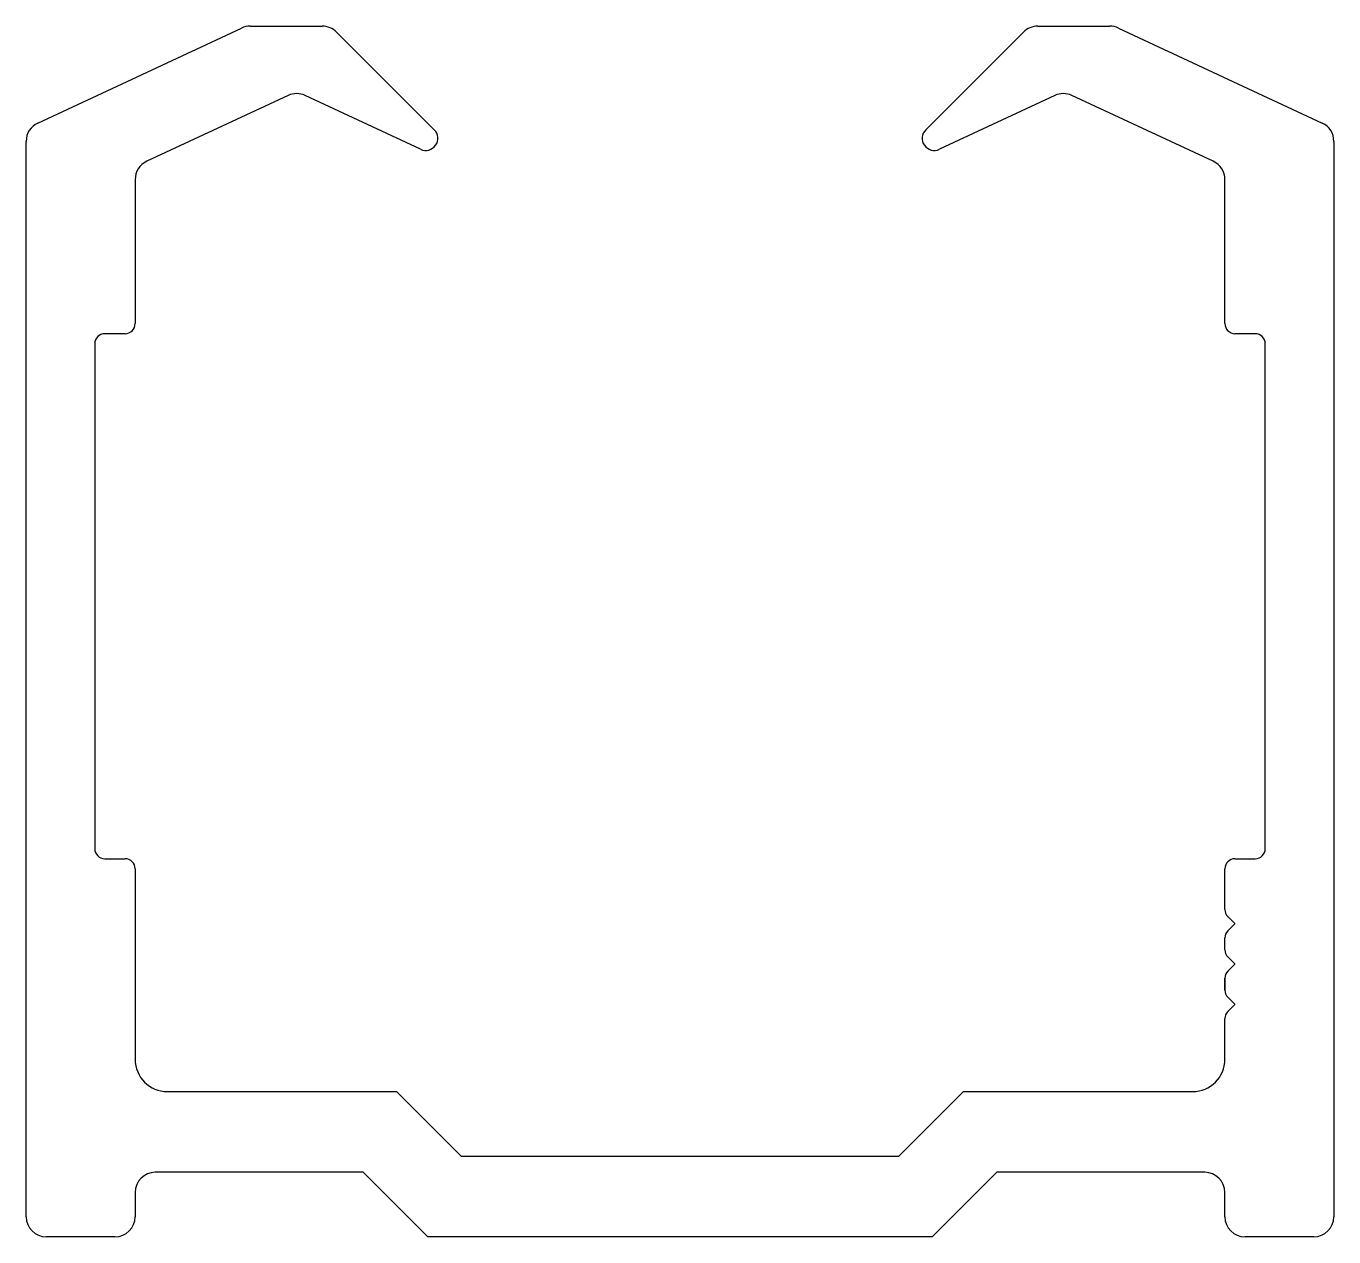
# Model space of a CAD drawing. Header units: inches. Extents: x -16.4 to 16, y 0 to 30.
import ezdxf

# ---------------------------------------------------------------- set-up
doc = ezdxf.new("R2010")
doc.units = ezdxf.units.IN
doc.header["$MEASUREMENT"] = 0
doc.layers.add('1', color=7, linetype='Continuous')

msp = doc.modelspace()

# ---------------------------------------------------------------- linework, layer by layer
at = {"layer": '1', "color": 7, "linetype": 'Continuous'}
for p, q in [((-16.095, 27.595), (-11.046, 29.95)), ((-10.834, 29.996), (-9.046, 29.996)), ((-8.692, 29.85), (-6.271, 27.429)), ((5.905, 27.429), (8.325, 29.85)), ((8.679, 29.996), (10.468, 29.996)), ((10.679, 29.95), (15.728, 27.595)), ((-9.895, 28.28), (-13.395, 26.647)), ((-6.61, 26.945), (-9.472, 28.28)), ((9.105, 28.28), (6.243, 26.945)), ((13.028, 26.647), (9.528, 28.28)), ((-16.383, 0.496), (-16.383, 27.142)), ((16.017, 27.142), (16.017, 0.496)), ((-13.683, 26.194), (-13.683, 22.626)), ((13.317, 22.626), (13.317, 26.194)), ((-13.933, 22.376), (-14.433, 22.376)), ((14.067, 22.376), (13.567, 22.376)), ((-14.683, 22.126), (-14.683, 9.616)), ((14.317, 9.616), (14.317, 22.126)), ((-14.433, 9.366), (-13.933, 9.366)), ((-13.683, 9.116), (-13.683, 4.396)), ((13.317, 8.11), (13.317, 9.116)), ((13.567, 9.366), (14.067, 9.366)), ((13.561, 7.762), (13.39, 7.933)), ((13.39, 7.58), (13.561, 7.751)), ((13.317, 7.11), (13.317, 7.403)), ((13.561, 6.762), (13.39, 6.933)), ((13.39, 6.58), (13.561, 6.751)), ((13.317, 6.11), (13.317, 6.403)), ((13.317, 6.403), (13.317, 6.11)), ((13.317, 6.11), (13.317, 6.403)), ((13.317, 6.403), (13.317, 6.11)), ((13.317, 6.11), (13.317, 6.403)), ((13.561, 5.762), (13.39, 5.933)), ((13.39, 5.58), (13.561, 5.751)), ((13.317, 5.027), (13.317, 5.403)), ((13.317, 5.403), (13.317, 5.403)), ((13.317, 4.396), (13.317, 5.403)), ((13.317, 5.027), (13.317, 5.027)), ((13.317, 4.396), (13.317, 4.396)), ((-12.883, 3.596), (-7.205, 3.596)), ((-7.205, 3.596), (-5.605, 1.996)), ((5.238, 1.996), (6.838, 3.596)), ((6.838, 3.596), (12.517, 3.596)), ((-5.605, 1.996), (5.238, 1.996)), ((-8.033, 1.596), (-13.183, 1.596)), ((-6.433, -0.004), (-8.033, 1.596)), ((7.667, 1.596), (6.067, -0.004)), ((12.817, 1.596), (7.667, 1.596)), ((-13.683, 1.096), (-13.683, 0.496)), ((13.317, 0.496), (13.317, 1.096)), ((-14.183, -0.004), (-15.883, -0.004)), ((6.067, -0.004), (-6.433, -0.004)), ((15.517, -0.004), (13.817, -0.004))]:
    msp.add_line(p, q, dxfattribs=at)
for centre, radius, start, end in [((-10.834, 29.496), 0.5, 90, 115), ((-9.046, 29.496), 0.5, 45, 90), ((8.679, 29.496), 0.5, 90, 135), ((10.468, 29.496), 0.5, 65, 90), ((-9.683, 27.826), 0.5, 65, 115), ((9.317, 27.826), 0.5, 65, 115), ((-15.883, 27.142), 0.5, 115, 180), ((15.517, 27.142), 0.5, 0, 65), ((-6.483, 27.217), 0.3, 245, 45), ((6.117, 27.217), 0.3, 135, 295), ((-13.183, 26.194), 0.5, 115, 180), ((12.817, 26.194), 0.5, 0, 65), ((-14.433, 22.126), 0.25, 90, 180), ((-13.933, 22.626), 0.25, 270, 360), ((13.567, 22.626), 0.25, 180, 270), ((14.067, 22.126), 0.25, 360, 90), ((-14.433, 9.616), 0.25, 180, 270), ((14.067, 9.616), 0.25, 270, 360), ((-13.933, 9.116), 0.25, 0, 90), ((13.567, 9.116), 0.25, 90, 180), ((13.567, 8.11), 0.25, 180, 225), ((13.567, 7.403), 0.25, 135, 180), ((13.555, 7.756), 0.008, 315, 45), ((13.567, 7.11), 0.25, 180, 225), ((13.567, 6.403), 0.25, 135, 180), ((13.555, 6.756), 0.008, 315, 45), ((13.567, 6.11), 0.25, 180, 225), ((13.567, 5.403), 0.25, 135, 180), ((13.555, 5.756), 0.008, 315, 45), ((-12.883, 4.396), 0.8, 180, 270), ((12.517, 4.396), 0.8, 270, 360), ((-13.183, 1.096), 0.5, 90, 180), ((12.817, 1.096), 0.5, 0, 90), ((-15.883, 0.496), 0.5, 180, 270), ((-14.183, 0.496), 0.5, 270, 0), ((13.817, 0.496), 0.5, 180, 270), ((15.517, 0.496), 0.5, 270, 0)]:
    msp.add_arc(centre, radius, start, end, dxfattribs=at)

doc.saveas('drawing.dxf')
